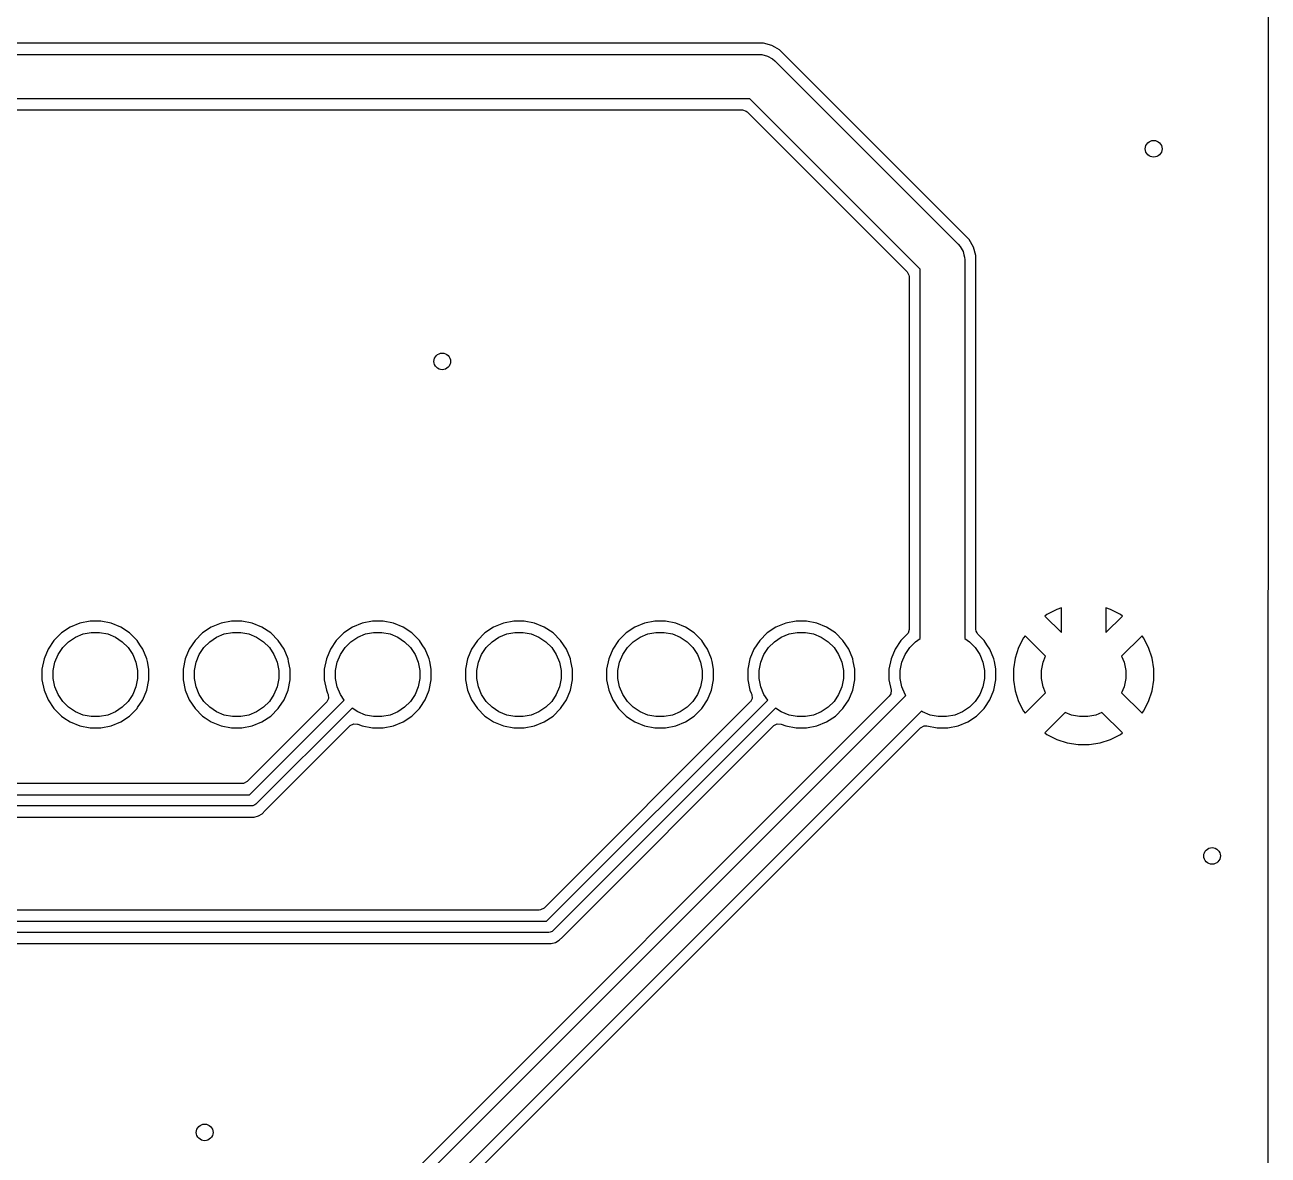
# Model space of a CAD drawing. Header units: inches. Extents: x 2.9 to 6.6, y -4.54 to -2.01.
# Drawn here: x 5.724 to 6.605, y -3.307 to -2.507 of the extents above; entities that cross this region are included whole.
import ezdxf

# ---------------------------------------------------------------- set-up
doc = ezdxf.new("R2010")
doc.units = ezdxf.units.IN
doc.header["$MEASUREMENT"] = 0
doc.layers.add('BLACK', color=7, linetype='CONTINUOUS')

msp = doc.modelspace()

# ---------------------------------------------------------------- linework, layer by layer
at = {"layer": 'BLACK', "linetype": 'CONTINUOUS'}
for p, q in [((6.6047, -2.01712), (6.60445, -4.06107)), ((3.99865, -2.52756), (6.24409, -2.52756)), ((6.24068, -2.51967), (4.00394, -2.51967)), ((6.24098, -2.51967), (6.24068, -2.51967)), ((6.24068, -2.51967), (6.24068, -2.51967)), ((6.24721, -2.51967), (6.24098, -2.51967)), ((6.24409, -2.52756), (6.24615, -2.52769)), ((6.25322, -2.52128), (6.24721, -2.51967)), ((6.25519, -2.52242), (6.25322, -2.52128)), ((6.25861, -2.52439), (6.25519, -2.52242)), ((6.25519, -2.52242), (6.25519, -2.52242)), ((6.25519, -2.52242), (6.25519, -2.52242)), ((6.26329, -2.52907), (6.25861, -2.52439)), ((6.25861, -2.52439), (6.25861, -2.52439)), ((6.24615, -2.52769), (6.25012, -2.52876)), ((6.25012, -2.52876), (6.25368, -2.53081)), ((6.25368, -2.53081), (6.25523, -2.53217)), ((6.25523, -2.53217), (6.38515, -2.66209)), ((6.39293, -2.65871), (6.26329, -2.52907)), ((6.26329, -2.52907), (6.26329, -2.52907)), ((6.23757, -2.55906), (3.99213, -2.55906)), ((6.35827, -2.67975), (6.23757, -2.55906)), ((3.99554, -2.56695), (6.23228, -2.56695)), ((6.23228, -2.56695), (6.23492, -2.56772)), ((6.23492, -2.56772), (6.23573, -2.56838)), ((6.23573, -2.56838), (6.34894, -2.68159)), ((6.39605, -2.6641), (6.39293, -2.65871)), ((6.39293, -2.65871), (6.39293, -2.65871)), ((6.38515, -2.66209), (6.38651, -2.66364)), ((6.38651, -2.66364), (6.38857, -2.6672)), ((6.38857, -2.6672), (6.38923, -2.66967)), ((6.39766, -2.67012), (6.39605, -2.6641)), ((6.39605, -2.6641), (6.39605, -2.6641)), ((6.38923, -2.66967), (6.38963, -2.67117)), ((6.38963, -2.67117), (6.38976, -2.67323)), ((6.38976, -2.67323), (6.38976, -2.94154)), ((6.39766, -2.67673), (6.39766, -2.67012)), ((6.39766, -2.67012), (6.39766, -2.67012)), ((6.39766, -2.93496), (6.39766, -2.67673)), ((6.39766, -2.67673), (6.39766, -2.67673)), ((6.34894, -2.68159), (6.35026, -2.68401)), ((6.35026, -2.68401), (6.35037, -2.68504)), ((6.35037, -2.68504), (6.35037, -2.93496)), ((6.35827, -2.94154), (6.35827, -2.67975)), ((6.45494, -2.92088), (6.44797, -2.92443)), ((6.45827, -2.9198), (6.45494, -2.92088)), ((6.45827, -2.93726), (6.45827, -2.9198)), ((6.49309, -2.92088), (6.48976, -2.9198)), ((6.48976, -2.9198), (6.48976, -2.93726)), ((6.50006, -2.92443), (6.49309, -2.92088)), ((5.76296, -2.93049), (5.75607, -2.93335)), ((5.77028, -2.92904), (5.76296, -2.93049)), ((5.76296, -2.93049), (5.76296, -2.93049)), ((5.77775, -2.92904), (5.77028, -2.92904)), ((5.77028, -2.92904), (5.77028, -2.92904)), ((5.78507, -2.93049), (5.77775, -2.92904)), ((5.77775, -2.92904), (5.77775, -2.92904)), ((5.79197, -2.93335), (5.78507, -2.93049)), ((5.78507, -2.93049), (5.78507, -2.93049)), ((5.86296, -2.93049), (5.85607, -2.93335)), ((5.87028, -2.92904), (5.86296, -2.93049)), ((5.86296, -2.93049), (5.86296, -2.93049)), ((5.87775, -2.92904), (5.87028, -2.92904)), ((5.87028, -2.92904), (5.87028, -2.92904)), ((5.88507, -2.93049), (5.87775, -2.92904)), ((5.87775, -2.92904), (5.87775, -2.92904)), ((5.89197, -2.93335), (5.88507, -2.93049)), ((5.88507, -2.93049), (5.88507, -2.93049)), ((5.96296, -2.93049), (5.95607, -2.93335)), ((5.97028, -2.92904), (5.96296, -2.93049)), ((5.96296, -2.93049), (5.96296, -2.93049)), ((5.97775, -2.92904), (5.97028, -2.92904)), ((5.97028, -2.92904), (5.97028, -2.92904)), ((5.98507, -2.93049), (5.97775, -2.92904)), ((5.97775, -2.92904), (5.97775, -2.92904)), ((5.99197, -2.93335), (5.98507, -2.93049)), ((5.98507, -2.93049), (5.98507, -2.93049)), ((6.06296, -2.93049), (6.05607, -2.93335)), ((6.07028, -2.92904), (6.06296, -2.93049)), ((6.06296, -2.93049), (6.06296, -2.93049)), ((6.07775, -2.92904), (6.07028, -2.92904)), ((6.07028, -2.92904), (6.07028, -2.92904)), ((6.08507, -2.93049), (6.07775, -2.92904)), ((6.07775, -2.92904), (6.07775, -2.92904)), ((6.09197, -2.93335), (6.08507, -2.93049)), ((6.08507, -2.93049), (6.08507, -2.93049)), ((6.16296, -2.93049), (6.15607, -2.93335)), ((6.17028, -2.92904), (6.16296, -2.93049)), ((6.16296, -2.93049), (6.16296, -2.93049)), ((6.17775, -2.92904), (6.17028, -2.92904)), ((6.17028, -2.92904), (6.17028, -2.92904)), ((6.18507, -2.93049), (6.17775, -2.92904)), ((6.17775, -2.92904), (6.17775, -2.92904)), ((6.19197, -2.93335), (6.18507, -2.93049)), ((6.18507, -2.93049), (6.18507, -2.93049)), ((6.26296, -2.93049), (6.25607, -2.93335)), ((6.27028, -2.92904), (6.26296, -2.93049)), ((6.26296, -2.93049), (6.26296, -2.93049)), ((6.27775, -2.92904), (6.27028, -2.92904)), ((6.27028, -2.92904), (6.27028, -2.92904)), ((6.28507, -2.93049), (6.27775, -2.92904)), ((6.27775, -2.92904), (6.27775, -2.92904)), ((6.29197, -2.93335), (6.28507, -2.93049)), ((6.28507, -2.93049), (6.28507, -2.93049)), ((6.44797, -2.92443), (6.44651, -2.9255)), ((6.44651, -2.9255), (6.44651, -2.9255)), ((6.44651, -2.9255), (6.45827, -2.93726)), ((6.48976, -2.93726), (6.50152, -2.9255)), ((6.50152, -2.9255), (6.50006, -2.92443)), ((6.50152, -2.9255), (6.50152, -2.9255)), ((5.74986, -2.9375), (5.74458, -2.94277)), ((5.75607, -2.93335), (5.74986, -2.9375)), ((5.75498, -2.94374), (5.75987, -2.94047)), ((5.75987, -2.94047), (5.76531, -2.93822)), ((5.76531, -2.93822), (5.77108, -2.93707)), ((5.77108, -2.93707), (5.77696, -2.93707)), ((5.77696, -2.93707), (5.78272, -2.93822)), ((5.78272, -2.93822), (5.78816, -2.94047)), ((5.78816, -2.94047), (5.79305, -2.94374)), ((5.79817, -2.9375), (5.79197, -2.93335)), ((5.80345, -2.94277), (5.79817, -2.9375)), ((5.84986, -2.9375), (5.84458, -2.94277)), ((5.85607, -2.93335), (5.84986, -2.9375)), ((5.85498, -2.94374), (5.85987, -2.94047)), ((5.85987, -2.94047), (5.86531, -2.93822)), ((5.86531, -2.93822), (5.87108, -2.93707)), ((5.87108, -2.93707), (5.87696, -2.93707)), ((5.87696, -2.93707), (5.88272, -2.93822)), ((5.88272, -2.93822), (5.88816, -2.94047)), ((5.88816, -2.94047), (5.89305, -2.94374)), ((5.89817, -2.9375), (5.89197, -2.93335)), ((5.90345, -2.94277), (5.89817, -2.9375)), ((5.94986, -2.9375), (5.94458, -2.94277)), ((5.95607, -2.93335), (5.94986, -2.9375)), ((5.95498, -2.94374), (5.95987, -2.94047)), ((5.95987, -2.94047), (5.96531, -2.93822)), ((5.96531, -2.93822), (5.97108, -2.93707)), ((5.97108, -2.93707), (5.97696, -2.93707)), ((5.97696, -2.93707), (5.98272, -2.93822)), ((5.98272, -2.93822), (5.98816, -2.94047)), ((5.98816, -2.94047), (5.99305, -2.94374)), ((5.99817, -2.9375), (5.99197, -2.93335)), ((6.00345, -2.94277), (5.99817, -2.9375)), ((6.04986, -2.9375), (6.04458, -2.94277)), ((6.05607, -2.93335), (6.04986, -2.9375)), ((6.05498, -2.94374), (6.05987, -2.94047)), ((6.05987, -2.94047), (6.06531, -2.93822)), ((6.06531, -2.93822), (6.07108, -2.93707)), ((6.07108, -2.93707), (6.07696, -2.93707)), ((6.07696, -2.93707), (6.08272, -2.93822)), ((6.08272, -2.93822), (6.08816, -2.94047)), ((6.08816, -2.94047), (6.09305, -2.94374)), ((6.09817, -2.9375), (6.09197, -2.93335)), ((6.10345, -2.94277), (6.09817, -2.9375)), ((6.14986, -2.9375), (6.14458, -2.94277)), ((6.15607, -2.93335), (6.14986, -2.9375)), ((6.15498, -2.94374), (6.15987, -2.94047)), ((6.15987, -2.94047), (6.16531, -2.93822)), ((6.16531, -2.93822), (6.17108, -2.93707)), ((6.17108, -2.93707), (6.17696, -2.93707)), ((6.17696, -2.93707), (6.18272, -2.93822)), ((6.18272, -2.93822), (6.18816, -2.94047)), ((6.18816, -2.94047), (6.19305, -2.94374)), ((6.19817, -2.9375), (6.19197, -2.93335)), ((6.20345, -2.94277), (6.19817, -2.9375)), ((6.24986, -2.9375), (6.24458, -2.94277)), ((6.25607, -2.93335), (6.24986, -2.9375)), ((6.25498, -2.94374), (6.25987, -2.94047)), ((6.25987, -2.94047), (6.26531, -2.93822)), ((6.26531, -2.93822), (6.27108, -2.93707)), ((6.27108, -2.93707), (6.27696, -2.93707)), ((6.27696, -2.93707), (6.28272, -2.93822)), ((6.28272, -2.93822), (6.28816, -2.94047)), ((6.28816, -2.94047), (6.29305, -2.94374)), ((6.29817, -2.9375), (6.29197, -2.93335)), ((6.30345, -2.94277), (6.29817, -2.9375)), ((6.34894, -2.93841), (6.34458, -2.94277)), ((6.3496, -2.9376), (6.34894, -2.93841)), ((6.35037, -2.93496), (6.3496, -2.9376)), ((6.39777, -2.936), (6.39766, -2.93496)), ((6.39782, -2.93609), (6.39777, -2.936)), ((6.39786, -2.93633), (6.39782, -2.93609)), ((6.39851, -2.93735), (6.39786, -2.93633)), ((6.39909, -2.93841), (6.39851, -2.93735)), ((6.40345, -2.94277), (6.39909, -2.93841)), ((6.43152, -2.94089), (6.42797, -2.94786)), ((6.43259, -2.93942), (6.43152, -2.94089)), ((6.44709, -2.95392), (6.43259, -2.93942)), ((6.43259, -2.93942), (6.43259, -2.93942)), ((6.51544, -2.93942), (6.50094, -2.95392)), ((6.51651, -2.94089), (6.51544, -2.93942)), ((6.52006, -2.94786), (6.51651, -2.94089)), ((5.74043, -2.94898), (5.73758, -2.95588)), ((5.74458, -2.94277), (5.74043, -2.94898)), ((5.74756, -2.95279), (5.75083, -2.9479)), ((5.75083, -2.9479), (5.75498, -2.94374)), ((5.79305, -2.94374), (5.79721, -2.9479)), ((5.79721, -2.9479), (5.80047, -2.95279)), ((5.80547, -2.9458), (5.80345, -2.94277)), ((5.8076, -2.94898), (5.80547, -2.9458)), ((5.81045, -2.95588), (5.8076, -2.94898)), ((5.84043, -2.94898), (5.83758, -2.95588)), ((5.84458, -2.94277), (5.84043, -2.94898)), ((5.84756, -2.95279), (5.85083, -2.9479)), ((5.85083, -2.9479), (5.85498, -2.94374)), ((5.89305, -2.94374), (5.89721, -2.9479)), ((5.89721, -2.9479), (5.90047, -2.95279)), ((5.90547, -2.9458), (5.90345, -2.94277)), ((5.9076, -2.94898), (5.90547, -2.9458)), ((5.91045, -2.95588), (5.9076, -2.94898)), ((5.94043, -2.94898), (5.93758, -2.95588)), ((5.94458, -2.94277), (5.94043, -2.94898)), ((5.94756, -2.95279), (5.95083, -2.9479)), ((5.95083, -2.9479), (5.95498, -2.94374)), ((5.99305, -2.94374), (5.99721, -2.9479)), ((5.99721, -2.9479), (6.00047, -2.95279)), ((6.00547, -2.9458), (6.00345, -2.94277)), ((6.0076, -2.94898), (6.00547, -2.9458)), ((6.01045, -2.95588), (6.0076, -2.94898)), ((6.04043, -2.94898), (6.03758, -2.95588)), ((6.04458, -2.94277), (6.04043, -2.94898)), ((6.04756, -2.95279), (6.05083, -2.9479)), ((6.05083, -2.9479), (6.05498, -2.94374)), ((6.09305, -2.94374), (6.09721, -2.9479)), ((6.09721, -2.9479), (6.10047, -2.95279)), ((6.10547, -2.9458), (6.10345, -2.94277)), ((6.1076, -2.94898), (6.10547, -2.9458)), ((6.11045, -2.95588), (6.1076, -2.94898)), ((6.14043, -2.94898), (6.13758, -2.95588)), ((6.14458, -2.94277), (6.14043, -2.94898)), ((6.14756, -2.95279), (6.15083, -2.9479)), ((6.15083, -2.9479), (6.15498, -2.94374)), ((6.19305, -2.94374), (6.19721, -2.9479)), ((6.19721, -2.9479), (6.20047, -2.95279)), ((6.20547, -2.9458), (6.20345, -2.94277)), ((6.2076, -2.94898), (6.20547, -2.9458)), ((6.21045, -2.95588), (6.2076, -2.94898)), ((6.24043, -2.94898), (6.23758, -2.95588)), ((6.24458, -2.94277), (6.24043, -2.94898)), ((6.24756, -2.95279), (6.25083, -2.9479)), ((6.25083, -2.9479), (6.25498, -2.94374)), ((6.29305, -2.94374), (6.29721, -2.9479)), ((6.29721, -2.9479), (6.30047, -2.95279)), ((6.30547, -2.9458), (6.30345, -2.94277)), ((6.3076, -2.94898), (6.30547, -2.9458)), ((6.31045, -2.95588), (6.3076, -2.94898)), ((6.34043, -2.94898), (6.33758, -2.95588)), ((6.34458, -2.94277), (6.34043, -2.94898)), ((6.34458, -2.94277), (6.34458, -2.94277)), ((6.34756, -2.95279), (6.35083, -2.9479)), ((6.35083, -2.9479), (6.35498, -2.94374)), ((6.35498, -2.94374), (6.35827, -2.94154)), ((6.38976, -2.94154), (6.39305, -2.94374)), ((6.39305, -2.94374), (6.39721, -2.9479)), ((6.39721, -2.9479), (6.40047, -2.95279)), ((6.40547, -2.9458), (6.40345, -2.94277)), ((6.4076, -2.94898), (6.40547, -2.9458)), ((6.41045, -2.95588), (6.4076, -2.94898)), ((6.42797, -2.94786), (6.42555, -2.95529)), ((6.52248, -2.95529), (6.52006, -2.94786)), ((5.73758, -2.95588), (5.73612, -2.9632)), ((5.73758, -2.95588), (5.73758, -2.95588)), ((5.74416, -2.96399), (5.74531, -2.95822)), ((5.74531, -2.95822), (5.74756, -2.95279)), ((5.80047, -2.95279), (5.80272, -2.95822)), ((5.80272, -2.95822), (5.80387, -2.96399)), ((5.81082, -2.95772), (5.81045, -2.95588)), ((5.81191, -2.9632), (5.81082, -2.95772)), ((5.83758, -2.95588), (5.83612, -2.9632)), ((5.83758, -2.95588), (5.83758, -2.95588)), ((5.84416, -2.96399), (5.84531, -2.95822)), ((5.84531, -2.95822), (5.84756, -2.95279)), ((5.90047, -2.95279), (5.90272, -2.95822)), ((5.90272, -2.95822), (5.90387, -2.96399)), ((5.91082, -2.95772), (5.91045, -2.95588)), ((5.91191, -2.9632), (5.91082, -2.95772)), ((5.93758, -2.95588), (5.93612, -2.9632)), ((5.93758, -2.95588), (5.93758, -2.95588)), ((5.94416, -2.96399), (5.94531, -2.95822)), ((5.94531, -2.95822), (5.94756, -2.95279)), ((6.00047, -2.95279), (6.00272, -2.95822)), ((6.00272, -2.95822), (6.00387, -2.96399)), ((6.01082, -2.95772), (6.01045, -2.95588)), ((6.01191, -2.9632), (6.01082, -2.95772)), ((6.03758, -2.95588), (6.03612, -2.9632)), ((6.03758, -2.95588), (6.03758, -2.95588)), ((6.04416, -2.96399), (6.04531, -2.95822)), ((6.04531, -2.95822), (6.04756, -2.95279)), ((6.10047, -2.95279), (6.10272, -2.95822)), ((6.10272, -2.95822), (6.10387, -2.96399)), ((6.11082, -2.95772), (6.11045, -2.95588)), ((6.11191, -2.9632), (6.11082, -2.95772)), ((6.13758, -2.95588), (6.13612, -2.9632)), ((6.13758, -2.95588), (6.13758, -2.95588)), ((6.14416, -2.96399), (6.14531, -2.95822)), ((6.14531, -2.95822), (6.14756, -2.95279)), ((6.20047, -2.95279), (6.20272, -2.95822)), ((6.20272, -2.95822), (6.20387, -2.96399)), ((6.21082, -2.95772), (6.21045, -2.95588)), ((6.21191, -2.9632), (6.21082, -2.95772)), ((6.23758, -2.95588), (6.23612, -2.9632)), ((6.23758, -2.95588), (6.23758, -2.95588)), ((6.24416, -2.96399), (6.24531, -2.95822)), ((6.24531, -2.95822), (6.24756, -2.95279)), ((6.30047, -2.95279), (6.30272, -2.95822)), ((6.30272, -2.95822), (6.30387, -2.96399)), ((6.31082, -2.95772), (6.31045, -2.95588)), ((6.31191, -2.9632), (6.31082, -2.95772)), ((6.33758, -2.95588), (6.33612, -2.9632)), ((6.33758, -2.95588), (6.33758, -2.95588)), ((6.34416, -2.96399), (6.34531, -2.95822)), ((6.34531, -2.95822), (6.34756, -2.95279)), ((6.40047, -2.95279), (6.40272, -2.95822)), ((6.40272, -2.95822), (6.40387, -2.96399)), ((6.41082, -2.95772), (6.41045, -2.95588)), ((6.41187, -2.96302), (6.41082, -2.95772)), ((6.42555, -2.95529), (6.42433, -2.96302)), ((6.42555, -2.95529), (6.42555, -2.95529)), ((6.44416, -2.96399), (6.44531, -2.95822)), ((6.44531, -2.95822), (6.44709, -2.95392)), ((6.50094, -2.95392), (6.50272, -2.95822)), ((6.50272, -2.95822), (6.50387, -2.96399)), ((6.5237, -2.96302), (6.52248, -2.95529)), ((6.52248, -2.95529), (6.52248, -2.95529)), ((5.73612, -2.9632), (5.73612, -2.97066)), ((5.74416, -2.96987), (5.74416, -2.96399)), ((5.80387, -2.96399), (5.80387, -2.96987)), ((5.81191, -2.97066), (5.81191, -2.9632)), ((5.81191, -2.9632), (5.81191, -2.9632)), ((5.81191, -2.9632), (5.81191, -2.9632)), ((5.83612, -2.9632), (5.83612, -2.97066)), ((5.84416, -2.96987), (5.84416, -2.96399)), ((5.90387, -2.96399), (5.90387, -2.96987)), ((5.91191, -2.97066), (5.91191, -2.9632)), ((5.91191, -2.9632), (5.91191, -2.9632)), ((5.91191, -2.9632), (5.91191, -2.9632)), ((5.93612, -2.9632), (5.93612, -2.97066)), ((5.94416, -2.96987), (5.94416, -2.96399)), ((6.00387, -2.96399), (6.00387, -2.96987)), ((6.01191, -2.97066), (6.01191, -2.9632)), ((6.01191, -2.9632), (6.01191, -2.9632)), ((6.01191, -2.9632), (6.01191, -2.9632)), ((6.03612, -2.9632), (6.03612, -2.97066)), ((6.04416, -2.96987), (6.04416, -2.96399)), ((6.10387, -2.96399), (6.10387, -2.96987)), ((6.11191, -2.97066), (6.11191, -2.9632)), ((6.11191, -2.9632), (6.11191, -2.9632)), ((6.11191, -2.9632), (6.11191, -2.9632)), ((6.13612, -2.9632), (6.13612, -2.97066)), ((6.14416, -2.96987), (6.14416, -2.96399)), ((6.20387, -2.96399), (6.20387, -2.96987)), ((6.21191, -2.97066), (6.21191, -2.9632)), ((6.21191, -2.9632), (6.21191, -2.9632)), ((6.21191, -2.9632), (6.21191, -2.9632)), ((6.23612, -2.9632), (6.23612, -2.97066)), ((6.24416, -2.96987), (6.24416, -2.96399)), ((6.30387, -2.96399), (6.30387, -2.96987)), ((6.31191, -2.97066), (6.31191, -2.9632)), ((6.31191, -2.9632), (6.31191, -2.9632)), ((6.31191, -2.9632), (6.31191, -2.9632)), ((6.33612, -2.9632), (6.33612, -2.97066)), ((6.34416, -2.96987), (6.34416, -2.96399)), ((6.40387, -2.96399), (6.40387, -2.96987)), ((6.41191, -2.9632), (6.41187, -2.96302)), ((6.41191, -2.97066), (6.41191, -2.9632)), ((6.41191, -2.9632), (6.41191, -2.9632)), ((6.41191, -2.9632), (6.41191, -2.9632)), ((6.42433, -2.96302), (6.42433, -2.97084)), ((6.44416, -2.96987), (6.44416, -2.96399)), ((6.50387, -2.96399), (6.50387, -2.96987)), ((6.5237, -2.97084), (6.5237, -2.96302)), ((5.73612, -2.97066), (5.73758, -2.97798)), ((5.74531, -2.97564), (5.74416, -2.96987)), ((5.74756, -2.98107), (5.74531, -2.97564)), ((5.80272, -2.97564), (5.80047, -2.98107)), ((5.80387, -2.96987), (5.80272, -2.97564)), ((5.81045, -2.97798), (5.81191, -2.97066)), ((5.83612, -2.97066), (5.83758, -2.97798)), ((5.84531, -2.97564), (5.84416, -2.96987)), ((5.84756, -2.98107), (5.84531, -2.97564)), ((5.90272, -2.97564), (5.90047, -2.98107)), ((5.90387, -2.96987), (5.90272, -2.97564)), ((5.91045, -2.97798), (5.91191, -2.97066)), ((5.93612, -2.97066), (5.93758, -2.97798)), ((5.94531, -2.97564), (5.94416, -2.96987)), ((5.94756, -2.98107), (5.94531, -2.97564)), ((6.00272, -2.97564), (6.00047, -2.98107)), ((6.00387, -2.96987), (6.00272, -2.97564)), ((6.01045, -2.97798), (6.01191, -2.97066)), ((6.03612, -2.97066), (6.03758, -2.97798)), ((6.04531, -2.97564), (6.04416, -2.96987)), ((6.04756, -2.98107), (6.04531, -2.97564)), ((6.10272, -2.97564), (6.10047, -2.98107)), ((6.10387, -2.96987), (6.10272, -2.97564)), ((6.11045, -2.97798), (6.11191, -2.97066)), ((6.13612, -2.97066), (6.13758, -2.97798)), ((6.14531, -2.97564), (6.14416, -2.96987)), ((6.14756, -2.98107), (6.14531, -2.97564)), ((6.20272, -2.97564), (6.20047, -2.98107)), ((6.20387, -2.96987), (6.20272, -2.97564)), ((6.21045, -2.97798), (6.21191, -2.97066)), ((6.23612, -2.97066), (6.23758, -2.97798)), ((6.24531, -2.97564), (6.24416, -2.96987)), ((6.24756, -2.98107), (6.24531, -2.97564)), ((6.30272, -2.97564), (6.30047, -2.98107)), ((6.30387, -2.96987), (6.30272, -2.97564)), ((6.31045, -2.97798), (6.31191, -2.97066)), ((6.33612, -2.97066), (6.33758, -2.978)), ((6.34531, -2.97564), (6.34416, -2.96987)), ((6.34756, -2.98107), (6.34531, -2.97564)), ((6.40272, -2.97564), (6.40047, -2.98107)), ((6.40387, -2.96987), (6.40272, -2.97564)), ((6.41045, -2.97798), (6.41191, -2.97066)), ((6.42433, -2.97084), (6.42555, -2.97856)), ((6.44531, -2.97564), (6.44416, -2.96987)), ((6.44709, -2.97994), (6.44531, -2.97564)), ((6.50272, -2.97564), (6.50094, -2.97994)), ((6.50387, -2.96987), (6.50272, -2.97564)), ((6.52248, -2.97856), (6.5237, -2.97084)), ((5.73758, -2.97798), (5.73758, -2.97798)), ((5.73758, -2.97798), (5.74043, -2.98488)), ((5.74043, -2.98488), (5.74458, -2.99108)), ((5.75083, -2.98596), (5.74756, -2.98107)), ((5.80047, -2.98107), (5.79721, -2.98596)), ((5.80392, -2.99039), (5.8076, -2.98488)), ((5.8076, -2.98488), (5.81045, -2.97798)), ((5.83758, -2.97798), (5.83758, -2.97798)), ((5.83758, -2.97798), (5.84043, -2.98488)), ((5.84043, -2.98488), (5.84458, -2.99108)), ((5.85083, -2.98596), (5.84756, -2.98107)), ((5.88321, -3.05217), (5.95026, -2.98512)), ((5.90047, -2.98107), (5.89721, -2.98596)), ((5.90392, -2.99039), (5.9076, -2.98488)), ((5.9076, -2.98488), (5.91045, -2.97798)), ((6.33624, -2.9824), (5.92246, -3.39619)), ((5.9243, -3.40551), (6.34803, -2.98178)), ((5.93758, -2.97798), (5.93758, -2.97798)), ((5.93758, -2.97798), (5.93848, -2.98016)), ((5.93916, -2.98382), (5.93793, -2.98628)), ((5.93848, -2.98016), (5.93886, -2.98109)), ((5.93886, -2.98109), (5.93916, -2.98382)), ((5.95026, -2.98512), (5.94756, -2.98107)), ((6.00047, -2.98107), (5.99721, -2.98596)), ((6.00392, -2.99039), (6.0076, -2.98488)), ((6.0076, -2.98488), (6.01045, -2.97798)), ((6.03758, -2.97798), (6.03758, -2.97798)), ((6.03758, -2.97798), (6.04043, -2.98488)), ((6.04043, -2.98488), (6.04458, -2.99108)), ((6.05083, -2.98596), (6.04756, -2.98107)), ((6.09364, -3.14173), (6.25026, -2.98512)), ((6.10047, -2.98107), (6.09721, -2.98596)), ((6.10392, -2.99039), (6.1076, -2.98488)), ((6.1076, -2.98488), (6.11045, -2.97798)), ((6.13758, -2.97798), (6.13758, -2.97798)), ((6.13758, -2.97798), (6.14043, -2.98488)), ((6.14043, -2.98488), (6.14458, -2.99108)), ((6.15083, -2.98596), (6.14756, -2.98107)), ((6.20047, -2.98107), (6.19721, -2.98596)), ((6.20392, -2.99039), (6.2076, -2.98488)), ((6.2076, -2.98488), (6.21045, -2.97798)), ((6.23758, -2.97798), (6.23758, -2.97798)), ((6.23758, -2.97798), (6.23848, -2.98016)), ((6.23916, -2.98382), (6.23793, -2.98628)), ((6.23848, -2.98016), (6.23886, -2.98109)), ((6.23886, -2.98109), (6.23916, -2.98382)), ((6.25026, -2.98512), (6.24756, -2.98107)), ((6.30047, -2.98107), (6.29721, -2.98596)), ((6.30392, -2.99039), (6.3076, -2.98488)), ((6.3076, -2.98488), (6.31045, -2.97798)), ((6.33734, -2.98074), (6.33624, -2.9824)), ((6.33758, -2.978), (6.33734, -2.98074)), ((6.34803, -2.98178), (6.34756, -2.98107)), ((6.40047, -2.98107), (6.39721, -2.98596)), ((6.40392, -2.99039), (6.4076, -2.98488)), ((6.4076, -2.98488), (6.41045, -2.97798)), ((6.42555, -2.97856), (6.42555, -2.97856)), ((6.42555, -2.97856), (6.42797, -2.986)), ((6.43259, -2.99444), (6.44709, -2.97994)), ((6.50094, -2.97994), (6.51544, -2.99444)), ((6.52006, -2.986), (6.52248, -2.97856)), ((6.52248, -2.97856), (6.52248, -2.97856)), ((5.74458, -2.99108), (5.74986, -2.99636)), ((5.75498, -2.99012), (5.75083, -2.98596)), ((5.75987, -2.99339), (5.75498, -2.99012)), ((5.76531, -2.99564), (5.75987, -2.99339)), ((5.78816, -2.99339), (5.78272, -2.99564)), ((5.79305, -2.99012), (5.78816, -2.99339)), ((5.79721, -2.98596), (5.79305, -2.99012)), ((5.79817, -2.99636), (5.80345, -2.99109)), ((5.80345, -2.99108), (5.80392, -2.99039)), ((5.80345, -2.99109), (5.80345, -2.99108)), ((5.84458, -2.99108), (5.84986, -2.99636)), ((5.85498, -2.99012), (5.85083, -2.98596)), ((5.85987, -2.99339), (5.85498, -2.99012)), ((5.86531, -2.99564), (5.85987, -2.99339)), ((5.93781, -2.98641), (5.88137, -3.04284)), ((5.88816, -2.99339), (5.88272, -2.99564)), ((5.95583, -2.99068), (5.88763, -3.05889)), ((5.89305, -2.99012), (5.88816, -2.99339)), ((5.89721, -2.98596), (5.89305, -2.99012)), ((5.89817, -2.99636), (5.90345, -2.99109)), ((5.90345, -2.99108), (5.90392, -2.99039)), ((5.90345, -2.99109), (5.90345, -2.99108)), ((6.35917, -2.99291), (5.93313, -3.41895)), ((5.93793, -2.98628), (5.93781, -2.98641)), ((5.95987, -2.99339), (5.95583, -2.99068)), ((5.96531, -2.99564), (5.95987, -2.99339)), ((5.98816, -2.99339), (5.98272, -2.99564)), ((5.99305, -2.99012), (5.98816, -2.99339)), ((5.99721, -2.98596), (5.99305, -2.99012)), ((5.99817, -2.99636), (6.00345, -2.99109)), ((6.00345, -2.99108), (6.00392, -2.99039)), ((6.00345, -2.99109), (6.00345, -2.99108)), ((6.04458, -2.99108), (6.04986, -2.99636)), ((6.05498, -2.99012), (6.05083, -2.98596)), ((6.05987, -2.99339), (6.05498, -2.99012)), ((6.06531, -2.99564), (6.05987, -2.99339)), ((6.08816, -2.99339), (6.08272, -2.99564)), ((6.09305, -2.99012), (6.08816, -2.99339)), ((6.23781, -2.98641), (6.09181, -3.13241)), ((6.09721, -2.98596), (6.09305, -2.99012)), ((6.25583, -2.99068), (6.09806, -3.14845)), ((6.09817, -2.99636), (6.10345, -2.99109)), ((6.10345, -2.99108), (6.10392, -2.99039)), ((6.10345, -2.99109), (6.10345, -2.99108)), ((6.14458, -2.99108), (6.14986, -2.99636)), ((6.15498, -2.99012), (6.15083, -2.98596)), ((6.15987, -2.99339), (6.15498, -2.99012)), ((6.16531, -2.99564), (6.15987, -2.99339)), ((6.18816, -2.99339), (6.18272, -2.99564)), ((6.19305, -2.99012), (6.18816, -2.99339)), ((6.19721, -2.98596), (6.19305, -2.99012)), ((6.19817, -2.99636), (6.20345, -2.99109)), ((6.20345, -2.99108), (6.20392, -2.99039)), ((6.20345, -2.99109), (6.20345, -2.99108)), ((6.23793, -2.98628), (6.23781, -2.98641)), ((6.25987, -2.99339), (6.25583, -2.99068)), ((6.26531, -2.99564), (6.25987, -2.99339)), ((6.28816, -2.99339), (6.28272, -2.99564)), ((6.29305, -2.99012), (6.28816, -2.99339)), ((6.29721, -2.98596), (6.29305, -2.99012)), ((6.29817, -2.99636), (6.30345, -2.99109)), ((6.30345, -2.99108), (6.30392, -2.99039)), ((6.30345, -2.99109), (6.30345, -2.99108)), ((6.35987, -2.99339), (6.35917, -2.99291)), ((6.36531, -2.99564), (6.35987, -2.99339)), ((6.38816, -2.99339), (6.38272, -2.99564)), ((6.39305, -2.99012), (6.38816, -2.99339)), ((6.39721, -2.98596), (6.39305, -2.99012)), ((6.39817, -2.99636), (6.40345, -2.99109)), ((6.40345, -2.99108), (6.40392, -2.99039)), ((6.40345, -2.99109), (6.40345, -2.99108)), ((6.42797, -2.986), (6.43152, -2.99297)), ((6.43152, -2.99297), (6.43259, -2.99444)), ((6.46101, -2.99386), (6.44651, -3.00836)), ((6.46531, -2.99564), (6.46101, -2.99386)), ((6.48702, -2.99386), (6.48272, -2.99564)), ((6.50152, -3.00836), (6.48702, -2.99386)), ((6.51544, -2.99444), (6.51651, -2.99297)), ((6.51651, -2.99297), (6.52006, -2.986)), ((5.74986, -2.99636), (5.75171, -2.9976)), ((5.75171, -2.9976), (5.75607, -3.00051)), ((5.75607, -3.00051), (5.76296, -3.00337)), ((5.77108, -2.99678), (5.76531, -2.99564)), ((5.77696, -2.99678), (5.77108, -2.99678)), ((5.78272, -2.99564), (5.77696, -2.99678)), ((5.78507, -3.00337), (5.79197, -3.00051)), ((5.79197, -3.00051), (5.79817, -2.99636)), ((5.79817, -2.99636), (5.79817, -2.99636)), ((5.84986, -2.99636), (5.85171, -2.9976)), ((5.85171, -2.9976), (5.85607, -3.00051)), ((5.85607, -3.00051), (5.86296, -3.00337)), ((5.87108, -2.99678), (5.86531, -2.99564)), ((5.87696, -2.99678), (5.87108, -2.99678)), ((5.88272, -2.99564), (5.87696, -2.99678)), ((5.88507, -3.00337), (5.89197, -3.00051)), ((5.89197, -3.00051), (5.89817, -2.99636)), ((5.89431, -3.06337), (5.95454, -3.00314)), ((5.89817, -2.99636), (5.89817, -2.99636)), ((5.95454, -3.00314), (5.95695, -3.00182)), ((5.95695, -3.00182), (5.9597, -3.00202)), ((5.9597, -3.00202), (5.95986, -3.00208)), ((5.95986, -3.00208), (5.96296, -3.00337)), ((5.97108, -2.99678), (5.96531, -2.99564)), ((5.97696, -2.99678), (5.97108, -2.99678)), ((5.98272, -2.99564), (5.97696, -2.99678)), ((5.98507, -3.00337), (5.99197, -3.00051)), ((5.99197, -3.00051), (5.99817, -2.99636)), ((5.99817, -2.99636), (5.99817, -2.99636)), ((6.04986, -2.99636), (6.05171, -2.9976)), ((6.05171, -2.9976), (6.05607, -3.00051)), ((6.05607, -3.00051), (6.06296, -3.00337)), ((6.07108, -2.99678), (6.06531, -2.99564)), ((6.07696, -2.99678), (6.07108, -2.99678)), ((6.08272, -2.99564), (6.07696, -2.99678)), ((6.08507, -3.00337), (6.09197, -3.00051)), ((6.09197, -3.00051), (6.09817, -2.99636)), ((6.09817, -2.99636), (6.09817, -2.99636)), ((6.10474, -3.15293), (6.25454, -3.00314)), ((6.14986, -2.99636), (6.15171, -2.9976)), ((6.15171, -2.9976), (6.15607, -3.00051)), ((6.15607, -3.00051), (6.16296, -3.00337)), ((6.17108, -2.99678), (6.16531, -2.99564)), ((6.17696, -2.99678), (6.17108, -2.99678)), ((6.18272, -2.99564), (6.17696, -2.99678)), ((6.18507, -3.00337), (6.19197, -3.00051)), ((6.19197, -3.00051), (6.19817, -2.99636)), ((6.19817, -2.99636), (6.19817, -2.99636)), ((6.25454, -3.00314), (6.25695, -3.00182)), ((6.25695, -3.00182), (6.2597, -3.00202)), ((6.2597, -3.00202), (6.25986, -3.00208)), ((6.25986, -3.00208), (6.26296, -3.00337)), ((6.27108, -2.99678), (6.26531, -2.99564)), ((6.27696, -2.99678), (6.27108, -2.99678)), ((6.28272, -2.99564), (6.27696, -2.99678)), ((6.28507, -3.00337), (6.29197, -3.00051)), ((6.29197, -3.00051), (6.29817, -2.99636)), ((6.29817, -2.99636), (6.29817, -2.99636)), ((6.37108, -2.99678), (6.36531, -2.99564)), ((6.37696, -2.99678), (6.37108, -2.99678)), ((6.38272, -2.99564), (6.37696, -2.99678)), ((6.38507, -3.00337), (6.39197, -3.00051)), ((6.39197, -3.00051), (6.39817, -2.99636)), ((6.39817, -2.99636), (6.39817, -2.99636)), ((6.43259, -2.99444), (6.43259, -2.99444)), ((6.47108, -2.99678), (6.46531, -2.99564)), ((6.47696, -2.99678), (6.47108, -2.99678)), ((6.48272, -2.99564), (6.47696, -2.99678)), ((5.76296, -3.00337), (5.77028, -3.00482)), ((5.77028, -3.00482), (5.77028, -3.00482)), ((5.77028, -3.00482), (5.77028, -3.00482)), ((5.77028, -3.00482), (5.77775, -3.00482)), ((5.77775, -3.00482), (5.78507, -3.00337)), ((5.77775, -3.00482), (5.77775, -3.00482)), ((5.86296, -3.00337), (5.87028, -3.00482)), ((5.87028, -3.00482), (5.87028, -3.00482)), ((5.87028, -3.00482), (5.87028, -3.00482)), ((5.87028, -3.00482), (5.87775, -3.00482)), ((5.87775, -3.00482), (5.88507, -3.00337)), ((5.87775, -3.00482), (5.87775, -3.00482)), ((5.96296, -3.00337), (5.97028, -3.00482)), ((5.97028, -3.00482), (5.97028, -3.00482)), ((5.97028, -3.00482), (5.97028, -3.00482)), ((5.97028, -3.00482), (5.97775, -3.00482)), ((5.97775, -3.00482), (5.98507, -3.00337)), ((5.97775, -3.00482), (5.97775, -3.00482)), ((6.04558, -3.31766), (6.35854, -3.0047)), ((6.06296, -3.00337), (6.07028, -3.00482)), ((6.07028, -3.00482), (6.07028, -3.00482)), ((6.07028, -3.00482), (6.07028, -3.00482)), ((6.07028, -3.00482), (6.07775, -3.00482)), ((6.07775, -3.00482), (6.08507, -3.00337)), ((6.07775, -3.00482), (6.07775, -3.00482)), ((6.16296, -3.00337), (6.17028, -3.00482)), ((6.17028, -3.00482), (6.17028, -3.00482)), ((6.17028, -3.00482), (6.17028, -3.00482)), ((6.17028, -3.00482), (6.17775, -3.00482)), ((6.17775, -3.00482), (6.18507, -3.00337)), ((6.17775, -3.00482), (6.17775, -3.00482)), ((6.26296, -3.00337), (6.27028, -3.00482)), ((6.27028, -3.00482), (6.27028, -3.00482)), ((6.27028, -3.00482), (6.27028, -3.00482)), ((6.27028, -3.00482), (6.27775, -3.00482)), ((6.27775, -3.00482), (6.28507, -3.00337)), ((6.27775, -3.00482), (6.27775, -3.00482)), ((6.35854, -3.0047), (6.36096, -3.00338)), ((6.36096, -3.00338), (6.36295, -3.00336)), ((6.36295, -3.00336), (6.36296, -3.00337)), ((6.36296, -3.00337), (6.37028, -3.00482)), ((6.37028, -3.00482), (6.37028, -3.00482)), ((6.37028, -3.00482), (6.37028, -3.00482)), ((6.37028, -3.00482), (6.37775, -3.00482)), ((6.37775, -3.00482), (6.38507, -3.00337)), ((6.37775, -3.00482), (6.37775, -3.00482)), ((6.44651, -3.00836), (6.44651, -3.00836)), ((6.44651, -3.00836), (6.44798, -3.00942)), ((6.44798, -3.00942), (6.45494, -3.01297)), ((6.49309, -3.01297), (6.50006, -3.00942)), ((6.50006, -3.00942), (6.50152, -3.00836)), ((6.45494, -3.01297), (6.46238, -3.01539)), ((6.46238, -3.01539), (6.47011, -3.01661)), ((6.47011, -3.01661), (6.47793, -3.01661)), ((6.47793, -3.01661), (6.48565, -3.01539)), ((6.48565, -3.01539), (6.49309, -3.01297)), ((6.48565, -3.01539), (6.48565, -3.01539)), ((5.87792, -3.04427), (5.62519, -3.04427)), ((5.87896, -3.04416), (5.87792, -3.04427)), ((5.88137, -3.04284), (5.87896, -3.04416)), ((5.34941, -3.05217), (5.88321, -3.05217)), ((5.88484, -3.06004), (5.35104, -3.06004)), ((5.88561, -3.05996), (5.88484, -3.06004)), ((5.88703, -3.05938), (5.88561, -3.05996)), ((5.88763, -3.05889), (5.88703, -3.05938)), ((5.89211, -3.06557), (5.89431, -3.06337)), ((5.59381, -3.06793), (5.8864, -3.06793)), ((5.8864, -3.06793), (5.88941, -3.06713)), ((5.8864, -3.06793), (5.8864, -3.06793)), ((5.88941, -3.06713), (5.89211, -3.06557)), ((6.08835, -3.13384), (5.66176, -3.13384)), ((6.08939, -3.13373), (6.08835, -3.13384)), ((6.09181, -3.13241), (6.08939, -3.13373)), ((5.65477, -3.14173), (6.09364, -3.14173)), ((6.09528, -3.14961), (5.65477, -3.14961)), ((6.09604, -3.14953), (6.09528, -3.14961)), ((6.09746, -3.14894), (6.09604, -3.14953)), ((6.09806, -3.14845), (6.09746, -3.14894)), ((5.66176, -3.1575), (6.09683, -3.1575)), ((6.09683, -3.1575), (6.09984, -3.15669)), ((6.09683, -3.1575), (6.09683, -3.1575)), ((6.09984, -3.15669), (6.10254, -3.15514)), ((6.10254, -3.15514), (6.10474, -3.15293))]:
    msp.add_line(p, q, dxfattribs=at)
at = {"layer": 'BLACK'}
for centre in [(6.52362, -2.59449), (6.01969, -2.74508), (6.56496, -3.09547), (5.85138, -3.29134)]:
    msp.add_circle(centre, 0.00591, dxfattribs=at)

doc.saveas('drawing.dxf')
